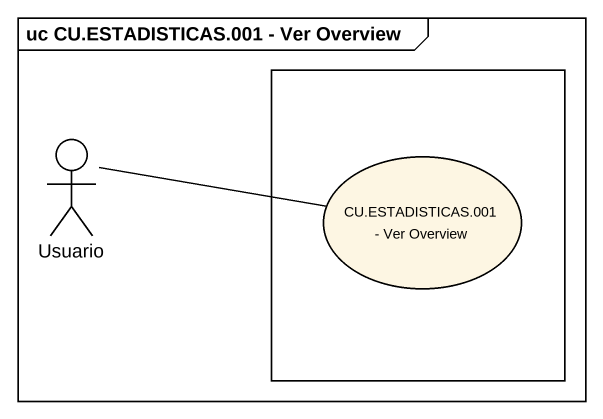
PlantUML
@startuml
mainframe uc CU.ESTADISTICAS.001 - Ver Overview
rectangle " " as rectangle1 {
  usecase "CU.ESTADISTICAS.001 - Ver Overview" as CU_ESTADISTICAS_001_Ver
}
actor Usuario
Usuario -right- CU_ESTADISTICAS_001_Ver
@enduml
